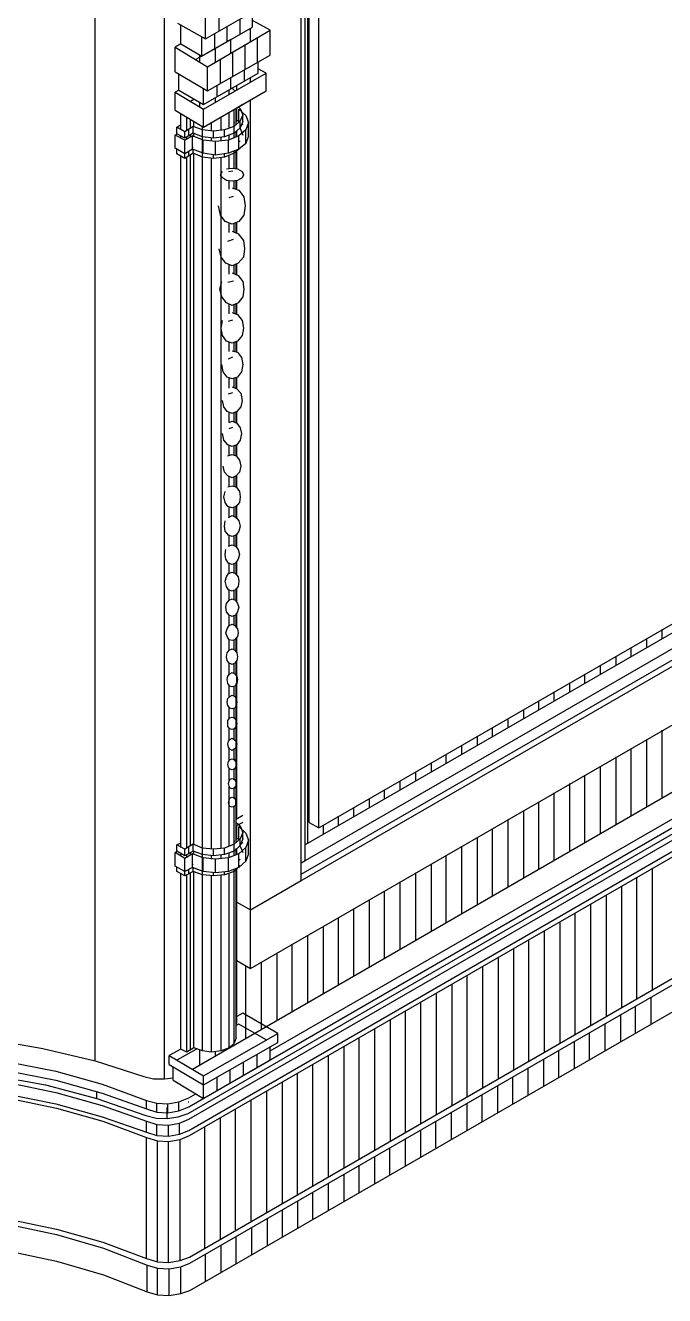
# Model space of a CAD drawing. Header units: inches. Extents: x 0.3 to 16.2, y 0.3 to 11.4.
# Drawn here: x 13.222 to 13.609, y 7.473 to 8.242 of the extents above; entities that cross this region are included whole.
import ezdxf

# ---------------------------------------------------------------- set-up
doc = ezdxf.new("R2010")
doc.units = ezdxf.units.IN
doc.header["$LTSCALE"] = 0.009843
doc.header["$MEASUREMENT"] = 0
doc.layers.add('GEOMETRY', color=7, linetype='Continuous')

msp = doc.modelspace()

# ---------------------------------------------------------------- linework, layer by layer
at = {"layer": 'GEOMETRY'}
for p, q in [((13.26417, 7.61496), (13.26417, 8.34567)), ((13.3063, 7.60394), (13.3063, 8.33386)), ((13.33937, 8.23819), (13.33937, 8.27362)), ((13.38898, 7.72402), (13.38898, 8.27795)), ((13.39134, 7.73622), (13.39134, 8.27638)), ((13.39291, 7.74646), (13.39291, 8.27756)), ((13.3937, 7.75906), (13.3937, 8.2752)), ((13.39961, 7.75591), (13.39961, 8.27165)), ((13.3311, 8.23346), (13.3311, 8.27008)), ((13.3311, 8.23346), (13.36496, 8.25276)), ((13.35945, 8.24055), (13.35945, 8.24961)), ((13.31417, 8.24291), (13.3311, 8.23346)), ((13.31614, 8.23031), (13.31614, 8.24213)), ((13.32874, 8.22283), (13.35945, 8.24055)), ((13.34409, 8.2315), (13.34409, 8.24094)), ((13.35197, 8.23622), (13.35197, 8.24528)), ((13.37008, 8.23858), (13.35945, 8.24449)), ((13.34646, 8.23307), (13.3252, 8.22087)), ((13.32874, 8.22283), (13.32874, 8.23465)), ((13.33228, 8.21654), (13.37008, 8.23858)), ((13.33228, 8.21654), (13.37008, 8.23858)), ((13.33661, 8.22717), (13.33661, 8.23661)), ((13.34646, 8.2248), (13.34646, 8.23307)), ((13.34646, 8.2248), (13.34646, 8.23307)), ((13.35827, 8.2315), (13.35827, 8.23976)), ((13.3626, 8.21929), (13.3626, 8.23425)), ((13.37008, 8.22362), (13.37008, 8.23858)), ((13.31614, 8.23031), (13.3126, 8.22835)), ((13.3126, 8.22835), (13.33228, 8.21654)), ((13.3126, 8.22835), (13.33228, 8.21654)), ((13.3126, 8.21339), (13.3126, 8.22835)), ((13.31614, 8.23031), (13.32874, 8.22283)), ((13.33701, 8.21929), (13.33701, 8.22756)), ((13.34764, 8.21063), (13.34764, 8.22559)), ((13.35512, 8.21496), (13.35512, 8.22992)), ((13.32756, 8.21969), (13.32756, 8.22362)), ((13.33228, 8.20197), (13.37008, 8.22362)), ((13.34016, 8.2063), (13.34016, 8.22126)), ((13.36299, 8.2126), (13.36299, 8.21929)), ((13.3126, 8.21339), (13.33228, 8.20197)), ((13.31496, 8.20236), (13.31496, 8.21181)), ((13.32992, 8.19094), (13.36772, 8.2126)), ((13.32992, 8.19094), (13.36772, 8.2126)), ((13.32992, 8.1937), (13.36299, 8.2126)), ((13.33228, 8.20197), (13.33228, 8.21654)), ((13.34646, 8.20315), (13.34646, 8.20984)), ((13.35472, 8.20787), (13.35472, 8.21457)), ((13.35827, 8.20709), (13.35827, 8.20984)), ((13.36772, 8.2126), (13.36299, 8.21535)), ((13.36772, 8.20197), (13.36772, 8.2126)), ((13.31496, 8.20236), (13.3126, 8.20118)), ((13.31496, 8.20236), (13.32992, 8.1937)), ((13.32992, 8.1937), (13.32992, 8.20315)), ((13.33819, 8.19843), (13.33819, 8.20512)), ((13.34528, 8.19961), (13.34528, 8.20236)), ((13.34724, 8.20354), (13.34843, 8.20236)), ((13.34843, 8.20236), (13.34882, 8.20157)), ((13.35, 8.20236), (13.35, 8.20512)), ((13.3126, 8.20118), (13.32992, 8.19094)), ((13.3126, 8.20118), (13.32992, 8.19094)), ((13.3126, 8.19016), (13.3126, 8.20118)), ((13.32205, 8.19567), (13.32402, 8.19685)), ((13.32756, 8.19252), (13.32756, 8.19488)), ((13.32992, 8.17992), (13.36772, 8.20197)), ((13.33701, 8.19488), (13.33701, 8.19764)), ((13.35827, 7.7063), (13.35827, 8.19646)), ((13.3126, 8.19016), (13.32992, 8.17992)), ((13.31614, 8.17874), (13.31614, 8.18819)), ((13.33031, 8.19094), (13.32913, 8.19094)), ((13.33031, 8.19094), (13.32913, 8.19094)), ((13.32992, 8.17992), (13.32992, 8.19094)), ((13.34528, 8.17913), (13.34528, 8.18898)), ((13.34528, 8.17913), (13.34528, 8.18898)), ((13.34843, 8.17362), (13.34843, 8.19094)), ((13.34843, 8.19094), (13.34843, 8.19055)), ((13.35354, 8.1937), (13.34961, 8.19134)), ((13.34961, 8.1815), (13.34961, 8.19134)), ((13.35, 8.18346), (13.35, 8.19173)), ((13.35118, 8.19213), (13.35197, 8.19134)), ((13.35118, 8.19094), (13.35551, 8.18701)), ((13.35118, 8.18268), (13.35118, 8.19094)), ((13.35197, 8.19134), (13.35354, 8.1874)), ((13.35354, 8.1874), (13.35197, 8.18386)), ((13.35354, 8.1874), (13.35197, 8.18386)), ((13.35354, 8.18346), (13.35354, 8.1874)), ((13.35551, 8.18701), (13.35709, 8.18268)), ((13.31378, 8.17992), (13.31614, 8.1815)), ((13.3185, 8.17717), (13.31378, 8.17992)), ((13.3185, 8.17717), (13.31378, 8.17992)), ((13.31378, 8.17598), (13.31378, 8.17992)), ((13.32362, 8.18031), (13.3185, 8.17717)), ((13.32362, 8.18031), (13.3185, 8.17717)), ((13.31969, 8.17795), (13.31969, 8.18622)), ((13.32205, 8.17953), (13.32205, 8.18465)), ((13.32913, 8.17835), (13.32362, 8.18031)), ((13.32362, 8.17638), (13.32362, 8.18031)), ((13.32913, 8.17835), (13.32362, 8.18031)), ((13.32402, 8.18031), (13.32402, 8.18346)), ((13.32913, 7.62087), (13.32913, 8.18071)), ((13.33465, 8.17756), (13.33465, 8.18268)), ((13.34055, 8.17795), (13.34055, 8.18622)), ((13.34843, 8.18031), (13.34252, 8.17835)), ((13.34843, 8.18031), (13.34252, 8.17835)), ((13.35197, 8.18386), (13.34843, 8.18031)), ((13.35197, 8.18386), (13.34843, 8.18031)), ((13.34843, 8.18268), (13.34843, 8.18228)), ((13.34843, 8.18268), (13.34843, 8.18228)), ((13.34843, 8.18228), (13.34843, 8.18228)), ((13.34843, 8.17835), (13.34843, 8.18228)), ((13.34843, 8.17638), (13.34843, 8.18031)), ((13.35197, 8.17953), (13.34843, 8.17638)), ((13.35118, 8.18425), (13.34961, 8.18346)), ((13.35118, 8.18425), (13.34961, 8.18346)), ((13.35197, 8.17953), (13.35197, 8.18386)), ((13.35354, 8.18346), (13.35197, 8.17953)), ((13.35354, 8.1815), (13.35197, 8.18071)), ((13.35197, 8.17953), (13.35197, 8.17913)), ((13.35197, 8.17913), (13.35354, 8.1752)), ((13.35709, 8.18268), (13.35551, 8.17835)), ((13.35709, 8.18268), (13.35551, 8.17835)), ((13.35709, 8.1748), (13.35709, 8.18268)), ((13.3126, 8.1752), (13.31378, 8.17598)), ((13.3185, 8.17205), (13.3126, 8.1752)), ((13.3185, 8.17205), (13.3126, 8.1752)), ((13.3126, 8.16732), (13.3126, 8.1752)), ((13.3185, 8.17323), (13.31378, 8.17598)), ((13.31614, 8.17323), (13.31614, 8.1748)), ((13.3185, 8.17323), (13.3185, 8.17717)), ((13.32362, 8.17638), (13.3185, 8.17323)), ((13.32323, 8.1748), (13.3185, 8.17205)), ((13.32323, 8.1748), (13.3185, 8.17205)), ((13.3185, 8.16378), (13.3185, 8.17205)), ((13.31969, 8.17244), (13.31969, 8.17402)), ((13.32087, 8.1748), (13.32087, 8.17874)), ((13.32205, 8.17402), (13.32205, 8.1752)), ((13.32953, 8.17205), (13.32323, 8.1748)), ((13.32323, 8.16654), (13.32323, 8.1748)), ((13.32953, 8.17205), (13.32323, 8.1748)), ((13.32913, 8.17402), (13.32362, 8.17638)), ((13.32402, 8.17402), (13.32402, 8.17598)), ((13.33583, 8.17756), (13.32913, 8.17835)), ((13.32913, 8.17402), (13.32913, 8.17835)), ((13.33583, 8.17756), (13.32913, 8.17835)), ((13.33583, 8.17323), (13.32913, 8.17402)), ((13.33701, 8.17126), (13.32953, 8.17205)), ((13.32953, 8.16417), (13.32953, 8.17205)), ((13.33701, 8.17126), (13.32953, 8.17205)), ((13.33465, 8.17165), (13.33465, 8.17362)), ((13.34252, 8.17835), (13.33583, 8.17756)), ((13.34252, 8.17835), (13.33583, 8.17756)), ((13.33583, 8.17323), (13.33583, 8.17756)), ((13.34252, 8.17402), (13.33583, 8.17323)), ((13.34488, 8.17205), (13.33701, 8.17126)), ((13.34488, 8.17205), (13.33701, 8.17126)), ((13.34055, 8.17165), (13.34055, 8.17402)), ((13.34252, 8.17402), (13.34252, 8.17835)), ((13.34843, 8.17638), (13.34252, 8.17402)), ((13.35118, 8.1748), (13.34488, 8.17205)), ((13.35118, 8.1748), (13.34488, 8.17205)), ((13.34488, 8.16417), (13.34488, 8.17205)), ((13.34528, 8.17244), (13.34528, 8.1752)), ((13.34528, 8.17244), (13.34528, 8.1752)), ((13.34961, 8.17402), (13.34961, 8.17756)), ((13.35, 8.17402), (13.35, 8.17795)), ((13.35551, 8.17835), (13.35118, 8.1748)), ((13.35551, 8.17835), (13.35118, 8.1748)), ((13.35118, 8.16654), (13.35118, 8.1748)), ((13.35197, 8.17165), (13.35118, 8.17087)), ((13.35197, 8.17165), (13.35118, 8.17087)), ((13.35551, 8.17008), (13.35551, 8.17835)), ((13.35709, 8.1748), (13.35551, 8.17008)), ((13.3185, 8.16378), (13.3126, 8.16732)), ((13.31378, 8.16378), (13.31378, 8.16654)), ((13.3185, 8.16102), (13.31378, 8.16378)), ((13.32323, 8.16654), (13.3185, 8.16378)), ((13.3185, 8.16102), (13.3185, 8.16496)), ((13.32362, 8.16417), (13.3185, 8.16102)), ((13.32087, 8.1626), (13.32087, 8.16535)), ((13.32362, 8.16811), (13.32323, 8.16772)), ((13.32362, 8.16811), (13.32323, 8.16772)), ((13.32953, 8.16417), (13.32323, 8.16654)), ((13.32362, 8.16417), (13.32362, 8.16614)), ((13.32913, 8.16181), (13.32362, 8.16417)), ((13.32402, 7.74567), (13.32402, 8.16378)), ((13.32953, 8.16614), (13.32913, 8.16614)), ((13.32913, 8.16181), (13.32913, 8.16614)), ((13.32953, 8.16614), (13.32913, 8.16614)), ((13.33701, 8.16299), (13.32953, 8.16417)), ((13.33701, 8.16299), (13.33701, 8.17126)), ((13.34488, 8.16417), (13.33701, 8.16299)), ((13.34843, 8.16417), (13.34252, 8.16181)), ((13.34252, 8.16181), (13.34252, 8.16378)), ((13.35118, 8.16654), (13.34488, 8.16417)), ((13.35197, 8.16732), (13.34843, 8.16417)), ((13.34843, 8.15512), (13.34843, 8.16535)), ((13.34843, 8.16417), (13.34843, 8.16535)), ((13.34961, 8.15472), (13.34961, 8.16535)), ((13.35, 8.15472), (13.35, 8.16575)), ((13.35551, 8.17008), (13.35118, 8.16654)), ((13.31614, 7.74409), (13.31614, 8.1626)), ((13.31969, 7.7437), (13.31969, 8.16181)), ((13.32205, 7.74488), (13.32205, 8.16299)), ((13.33583, 8.16102), (13.32913, 8.16181)), ((13.33465, 7.74331), (13.33465, 8.16142)), ((13.33583, 8.16102), (13.33583, 8.16339)), ((13.34252, 8.16181), (13.33583, 8.16102)), ((13.34055, 7.7437), (13.34055, 8.16181)), ((13.34528, 8.15512), (13.34528, 8.16299)), ((13.34528, 8.15512), (13.34528, 8.16299)), ((13.34016, 8.15118), (13.34134, 8.15315)), ((13.34134, 8.14921), (13.34016, 8.15118)), ((13.3437, 8.14764), (13.34134, 8.14921)), ((13.3437, 8.15472), (13.34724, 8.15512)), ((13.34488, 8.15315), (13.34764, 8.15354)), ((13.34724, 8.15512), (13.35039, 8.15472)), ((13.35039, 8.15472), (13.35315, 8.15315)), ((13.35315, 8.14921), (13.35039, 8.14764)), ((13.35315, 8.15315), (13.35394, 8.15118)), ((13.35394, 8.15118), (13.35315, 8.14921)), ((13.34724, 8.14724), (13.3437, 8.14764)), ((13.34528, 8.14252), (13.34528, 8.14724)), ((13.34528, 8.14252), (13.34528, 8.14724)), ((13.35039, 8.14764), (13.34724, 8.14724)), ((13.34724, 8.14331), (13.35118, 8.14173)), ((13.34843, 8.14252), (13.34843, 8.14724)), ((13.34961, 8.14213), (13.34961, 8.14764)), ((13.35, 8.14213), (13.35, 8.14764)), ((13.35118, 8.14173), (13.35433, 8.1378)), ((13.34016, 8.1378), (13.34055, 8.13819)), ((13.34528, 8.1374), (13.34803, 8.13819)), ((13.35433, 8.1378), (13.35512, 8.13228)), ((13.34016, 8.12677), (13.33898, 8.13228)), ((13.34291, 8.12283), (13.34016, 8.12677)), ((13.35433, 8.12677), (13.35118, 8.12283)), ((13.35512, 8.13228), (13.35433, 8.12677)), ((13.34724, 8.12126), (13.34291, 8.12283)), ((13.34528, 8.11614), (13.34528, 8.12205)), ((13.34528, 8.11614), (13.34528, 8.12205)), ((13.35118, 8.12283), (13.34724, 8.12126)), ((13.34843, 8.11614), (13.34843, 8.12165)), ((13.34961, 8.11575), (13.34961, 8.12205)), ((13.35, 8.11575), (13.35, 8.12244)), ((13.34449, 8.11102), (13.34803, 8.1122)), ((13.34724, 8.11693), (13.35079, 8.11535)), ((13.35079, 8.11535), (13.35394, 8.11142)), ((13.35394, 8.11142), (13.35472, 8.1063)), ((13.34055, 8.10118), (13.33937, 8.1063)), ((13.35472, 8.1063), (13.35394, 8.10118)), ((13.34331, 8.09764), (13.34055, 8.10118)), ((13.34724, 8.09606), (13.34331, 8.09764)), ((13.34528, 8.09094), (13.34528, 8.09685)), ((13.34528, 8.09094), (13.34528, 8.09685)), ((13.35079, 8.09764), (13.34724, 8.09606)), ((13.34843, 8.09094), (13.34843, 8.09646)), ((13.34961, 8.09055), (13.34961, 8.09685)), ((13.35, 8.09055), (13.35, 8.09724)), ((13.35394, 8.10118), (13.35079, 8.09764)), ((13.34449, 8.08622), (13.34803, 8.08701)), ((13.34724, 8.09173), (13.35079, 8.09016)), ((13.35079, 8.09016), (13.35354, 8.08661)), ((13.33976, 8.08189), (13.34094, 8.08661)), ((13.34094, 8.07717), (13.33976, 8.08189)), ((13.35354, 8.08661), (13.35433, 8.08189)), ((13.35433, 8.08189), (13.35354, 8.07717)), ((13.3437, 8.07362), (13.34094, 8.07717)), ((13.34724, 8.07205), (13.3437, 8.07362)), ((13.34528, 8.06693), (13.34528, 8.07283)), ((13.34528, 8.06693), (13.34528, 8.07283)), ((13.35079, 8.07362), (13.34724, 8.07205)), ((13.34843, 8.06693), (13.34843, 8.07283)), ((13.34961, 8.06654), (13.34961, 8.07323)), ((13.35, 8.06654), (13.35, 8.07323)), ((13.35354, 8.07717), (13.35079, 8.07362)), ((13.34724, 8.06772), (13.35039, 8.06654)), ((13.35039, 8.06654), (13.35315, 8.06299)), ((13.34055, 8.05827), (13.34134, 8.06299)), ((13.34134, 8.05394), (13.34055, 8.05827)), ((13.34488, 8.0626), (13.34764, 8.06339)), ((13.35315, 8.06299), (13.35394, 8.05827)), ((13.35394, 8.05827), (13.35315, 8.05394)), ((13.3437, 8.05039), (13.34134, 8.05394)), ((13.34724, 8.04921), (13.3437, 8.05039)), ((13.34528, 8.04409), (13.34528, 8.05)), ((13.34528, 8.04409), (13.34528, 8.05)), ((13.35039, 8.05039), (13.34724, 8.04921)), ((13.34843, 8.04409), (13.34843, 8.05)), ((13.34961, 8.0437), (13.34961, 8.05039)), ((13.35, 8.0437), (13.35, 8.05039)), ((13.35315, 8.05394), (13.35039, 8.05039)), ((13.34488, 8.03976), (13.34764, 8.04094)), ((13.34724, 8.04449), (13.35039, 8.0437)), ((13.35039, 8.0437), (13.35276, 8.04055)), ((13.34173, 8.03189), (13.34094, 8.03622)), ((13.35276, 8.04055), (13.35354, 8.03622)), ((13.35354, 8.03622), (13.35276, 8.03189)), ((13.35827, 7.7063), (13.93583, 8.03976)), ((13.35827, 7.7063), (13.93583, 8.03976)), ((13.39961, 7.75591), (13.88307, 8.03504)), ((13.34409, 8.02874), (13.34173, 8.03189)), ((13.34724, 8.02756), (13.34409, 8.02874)), ((13.34528, 8.02205), (13.34528, 8.02795)), ((13.34528, 8.02205), (13.34528, 8.02795)), ((13.35039, 8.02874), (13.34724, 8.02756)), ((13.34843, 8.02244), (13.34843, 8.02795)), ((13.34961, 8.02205), (13.34961, 8.02835)), ((13.35, 8.02165), (13.35, 8.02874)), ((13.35276, 8.03189), (13.35039, 8.02874)), ((13.38898, 7.73465), (13.90197, 8.0311)), ((13.38898, 7.73465), (13.90197, 8.0311)), ((13.8878, 8.03228), (13.39134, 7.74567)), ((13.34488, 8.0185), (13.34764, 8.01929)), ((13.34724, 8.02283), (13.35, 8.02165)), ((13.35, 8.02165), (13.35236, 8.0189)), ((13.35236, 8.0189), (13.35315, 8.01457)), ((13.38898, 7.72795), (13.90197, 8.02402)), ((13.34213, 8.01063), (13.34134, 8.01457)), ((13.34409, 8.00787), (13.34213, 8.01063)), ((13.35236, 8.01063), (13.35, 8.00787)), ((13.35315, 8.01457), (13.35236, 8.01063)), ((13.34724, 8.00669), (13.34409, 8.00787)), ((13.34528, 8.00118), (13.34528, 8.00748)), ((13.34528, 8.00118), (13.34528, 8.00748)), ((13.35, 8.00787), (13.34724, 8.00669)), ((13.34843, 8.00157), (13.34843, 8.00709)), ((13.34961, 8.00118), (13.34961, 8.00748)), ((13.35, 8.00079), (13.35, 8.00787)), ((13.35827, 7.67087), (13.93583, 8.00433)), ((13.34213, 7.99055), (13.34134, 7.99449)), ((13.34528, 8.00118), (13.34724, 8.00197)), ((13.34528, 7.99764), (13.34764, 7.99843)), ((13.34724, 8.00197), (13.35, 8.00079)), ((13.35, 8.00079), (13.35197, 7.99803)), ((13.35197, 7.99803), (13.35276, 7.99449)), ((13.35276, 7.99449), (13.35197, 7.99055)), ((13.34449, 7.9878), (13.34213, 7.99055)), ((13.34724, 7.98661), (13.34449, 7.9878)), ((13.34528, 7.9815), (13.34528, 7.9874)), ((13.34528, 7.9815), (13.34528, 7.9874)), ((13.35, 7.9878), (13.34724, 7.98661)), ((13.34843, 7.9815), (13.34843, 7.9874)), ((13.34961, 7.9811), (13.34961, 7.9878)), ((13.35197, 7.99055), (13.35, 7.9878)), ((13.35, 7.98071), (13.35, 7.9878)), ((13.34449, 7.9811), (13.34724, 7.98189)), ((13.34724, 7.98189), (13.34961, 7.9811)), ((13.34961, 7.9811), (13.35157, 7.97835)), ((13.34252, 7.97126), (13.34173, 7.9748)), ((13.35157, 7.97835), (13.35236, 7.9748)), ((13.35236, 7.9748), (13.35157, 7.97126)), ((13.32087, 7.58701), (13.97795, 7.96654)), ((13.34449, 7.9689), (13.34252, 7.97126)), ((13.34724, 7.96772), (13.34449, 7.9689)), ((13.34528, 7.9622), (13.34528, 7.9685)), ((13.34528, 7.9622), (13.34528, 7.9685)), ((13.34961, 7.9689), (13.34724, 7.96772)), ((13.34843, 7.9626), (13.34843, 7.9685)), ((13.35157, 7.97126), (13.34961, 7.9689)), ((13.34961, 7.96181), (13.34961, 7.9689)), ((13.35, 7.96142), (13.35, 7.96929)), ((13.32047, 7.58307), (13.97283, 7.95984)), ((13.32087, 7.57953), (13.97913, 7.95945)), ((13.32087, 7.57953), (13.97913, 7.95945)), ((13.34213, 7.9563), (13.34291, 7.95945)), ((13.34291, 7.95276), (13.34213, 7.9563)), ((13.34449, 7.9622), (13.34724, 7.96299)), ((13.34724, 7.96299), (13.34961, 7.9622)), ((13.34961, 7.9622), (13.35157, 7.95945)), ((13.35157, 7.95945), (13.35197, 7.9563)), ((13.35197, 7.9563), (13.35157, 7.95276)), ((13.32087, 7.57283), (13.97913, 7.95276)), ((13.32126, 7.56969), (13.98465, 7.95236)), ((13.32126, 7.56969), (13.98465, 7.95236)), ((13.32323, 7.60984), (13.91929, 7.95433)), ((13.34449, 7.95039), (13.34291, 7.95276)), ((13.34724, 7.94961), (13.34449, 7.95039)), ((13.34528, 7.94409), (13.34528, 7.95039)), ((13.34528, 7.94409), (13.34528, 7.95039)), ((13.34961, 7.95039), (13.34724, 7.94961)), ((13.34843, 7.94409), (13.34843, 7.95)), ((13.35157, 7.95276), (13.34961, 7.95039)), ((13.34961, 7.94331), (13.34961, 7.95079)), ((13.35, 7.94291), (13.35, 7.95118)), ((13.34252, 7.93858), (13.34291, 7.94173)), ((13.34488, 7.9437), (13.34724, 7.94488)), ((13.34724, 7.94488), (13.34961, 7.9437)), ((13.34961, 7.9437), (13.35118, 7.94173)), ((13.35118, 7.94173), (13.35197, 7.93858)), ((13.37008, 7.62087), (13.93346, 7.94606)), ((13.37008, 7.62087), (13.93346, 7.94606)), ((13.34291, 7.93543), (13.34252, 7.93858)), ((13.34488, 7.93307), (13.34291, 7.93543)), ((13.34724, 7.93228), (13.34488, 7.93307)), ((13.34961, 7.93307), (13.34724, 7.93228)), ((13.35118, 7.93543), (13.34961, 7.93307)), ((13.34961, 7.92598), (13.34961, 7.93346)), ((13.35, 7.92559), (13.35, 7.93386)), ((13.35197, 7.93858), (13.35118, 7.93543)), ((13.34488, 7.92638), (13.34724, 7.92717)), ((13.34528, 7.92677), (13.34528, 7.93268)), ((13.34528, 7.92677), (13.34528, 7.93268)), ((13.34724, 7.92717), (13.34921, 7.92638)), ((13.34843, 7.92677), (13.34843, 7.93268)), ((13.34921, 7.92638), (13.35079, 7.92441)), ((13.34291, 7.92126), (13.34331, 7.92441)), ((13.34331, 7.9185), (13.34291, 7.92126)), ((13.34488, 7.91614), (13.34331, 7.9185)), ((13.35079, 7.9185), (13.34921, 7.91614)), ((13.35079, 7.92441), (13.35157, 7.92126)), ((13.35157, 7.92126), (13.35079, 7.9185)), ((13.34724, 7.91535), (13.34488, 7.91614)), ((13.34488, 7.90984), (13.34724, 7.91063)), ((13.34528, 7.90984), (13.34528, 7.91614)), ((13.34528, 7.90984), (13.34528, 7.91614)), ((13.34921, 7.91614), (13.34724, 7.91535)), ((13.34724, 7.91063), (13.34921, 7.90984)), ((13.34843, 7.90984), (13.34843, 7.91575)), ((13.34961, 7.90906), (13.34961, 7.91693)), ((13.35, 7.90866), (13.35, 7.91732)), ((13.34291, 7.90512), (13.3437, 7.90787)), ((13.3437, 7.90197), (13.34291, 7.90512)), ((13.3437, 7.90787), (13.34488, 7.90984)), ((13.34921, 7.90984), (13.35079, 7.90787)), ((13.35079, 7.90787), (13.35118, 7.90512)), ((13.35118, 7.90512), (13.35079, 7.90197)), ((13.34488, 7.9), (13.3437, 7.90197)), ((13.34724, 7.89921), (13.34488, 7.9)), ((13.34528, 7.8937), (13.34528, 7.9)), ((13.34528, 7.8937), (13.34528, 7.9)), ((13.34921, 7.9), (13.34724, 7.89921)), ((13.34843, 7.8937), (13.34843, 7.9)), ((13.35079, 7.90197), (13.34921, 7.9)), ((13.34961, 7.89291), (13.34961, 7.90079)), ((13.35, 7.89252), (13.35, 7.90118)), ((13.34331, 7.88937), (13.3437, 7.89173)), ((13.3437, 7.88661), (13.34331, 7.88937)), ((13.3437, 7.89173), (13.34528, 7.8937)), ((13.34528, 7.8937), (13.34724, 7.89449)), ((13.34724, 7.89449), (13.34921, 7.8937)), ((13.34921, 7.8937), (13.35039, 7.89173)), ((13.35039, 7.89173), (13.35118, 7.88937)), ((13.35118, 7.88937), (13.35039, 7.88661)), ((13.34528, 7.88465), (13.3437, 7.88661)), ((13.34724, 7.88386), (13.34528, 7.88465)), ((13.34528, 7.87835), (13.34528, 7.88465)), ((13.34528, 7.87835), (13.34528, 7.88465)), ((13.34921, 7.88465), (13.34724, 7.88386)), ((13.34843, 7.87835), (13.34843, 7.88465)), ((13.35039, 7.88661), (13.34921, 7.88465)), ((13.34961, 7.87717), (13.34961, 7.88543)), ((13.35, 7.87677), (13.35, 7.88583)), ((13.32126, 7.49606), (13.98465, 7.87913)), ((13.32165, 7.49252), (13.99134, 7.87874)), ((13.32165, 7.49252), (13.99134, 7.87874)), ((13.34331, 7.87402), (13.34409, 7.87638)), ((13.34409, 7.87165), (13.34331, 7.87402)), ((13.34409, 7.87638), (13.34528, 7.87835)), ((13.34528, 7.86969), (13.34409, 7.87165)), ((13.34528, 7.87835), (13.34724, 7.87913)), ((13.34724, 7.87913), (13.34882, 7.87835)), ((13.34882, 7.87835), (13.35039, 7.87638)), ((13.35039, 7.87165), (13.34882, 7.86969)), ((13.35039, 7.87638), (13.35079, 7.87402)), ((13.35079, 7.87402), (13.35039, 7.87165)), ((13.60748, 7.87047), (13.60748, 7.87598)), ((13.34724, 7.86929), (13.34528, 7.86969)), ((13.34528, 7.86339), (13.34528, 7.86969)), ((13.34528, 7.86339), (13.34528, 7.86969)), ((13.34528, 7.86339), (13.34724, 7.86417)), ((13.34882, 7.86969), (13.34724, 7.86929)), ((13.34724, 7.86417), (13.34882, 7.86339)), ((13.34843, 7.86378), (13.34843, 7.86969)), ((13.34961, 7.8622), (13.34961, 7.87087)), ((13.35, 7.86181), (13.35, 7.87126)), ((13.58858, 7.85984), (13.58858, 7.86496)), ((13.59803, 7.86496), (13.59803, 7.87047)), ((13.32165, 7.47598), (13.99134, 7.8626)), ((13.3437, 7.85945), (13.34409, 7.86181)), ((13.34409, 7.85709), (13.3437, 7.85945)), ((13.34409, 7.86181), (13.34528, 7.86339)), ((13.34528, 7.85551), (13.34409, 7.85709)), ((13.34882, 7.86339), (13.35, 7.86181)), ((13.35, 7.85709), (13.34882, 7.85551)), ((13.34961, 7.84803), (13.34961, 7.85669)), ((13.35, 7.86181), (13.35039, 7.85945)), ((13.35039, 7.85945), (13.35, 7.85709)), ((13.35, 7.76142), (13.35, 7.85709)), ((13.57953, 7.85433), (13.57953, 7.85984)), ((13.34449, 7.84764), (13.34567, 7.84921)), ((13.34724, 7.85472), (13.34528, 7.85551)), ((13.34528, 7.84921), (13.34528, 7.85551)), ((13.34528, 7.84921), (13.34528, 7.85551)), ((13.34567, 7.84921), (13.34724, 7.85)), ((13.34882, 7.85551), (13.34724, 7.85472)), ((13.34724, 7.85), (13.34882, 7.84921)), ((13.34843, 7.84921), (13.34843, 7.85551)), ((13.34882, 7.84921), (13.35, 7.84764)), ((13.56063, 7.8437), (13.56063, 7.84882)), ((13.57008, 7.84882), (13.57008, 7.85433)), ((13.34409, 7.84567), (13.34449, 7.84764)), ((13.34449, 7.84331), (13.34409, 7.84567)), ((13.34567, 7.84173), (13.34449, 7.84331)), ((13.34528, 7.83543), (13.34528, 7.84213)), ((13.34528, 7.83543), (13.34528, 7.84213)), ((13.34724, 7.84134), (13.34567, 7.84173)), ((13.34882, 7.84173), (13.34724, 7.84134)), ((13.34843, 7.83543), (13.34843, 7.84173)), ((13.35, 7.84331), (13.34882, 7.84173)), ((13.34961, 7.74724), (13.34961, 7.84331)), ((13.35, 7.84764), (13.35039, 7.84567)), ((13.35039, 7.84567), (13.35, 7.84331)), ((13.55157, 7.83819), (13.55157, 7.8437)), ((13.34409, 7.83189), (13.34449, 7.83425)), ((13.34449, 7.83425), (13.34567, 7.83543)), ((13.34567, 7.83543), (13.34724, 7.83622)), ((13.34724, 7.83622), (13.34882, 7.83543)), ((13.34882, 7.83543), (13.34961, 7.83425)), ((13.34961, 7.83425), (13.35, 7.83189)), ((13.54213, 7.83268), (13.54213, 7.83819)), ((13.34449, 7.82992), (13.34409, 7.83189)), ((13.34567, 7.82835), (13.34449, 7.82992)), ((13.34528, 7.82205), (13.34528, 7.82874)), ((13.34528, 7.82205), (13.34528, 7.82874)), ((13.34724, 7.82795), (13.34567, 7.82835)), ((13.34882, 7.82835), (13.34724, 7.82795)), ((13.34843, 7.82244), (13.34843, 7.82835)), ((13.34961, 7.82992), (13.34882, 7.82835)), ((13.35, 7.83189), (13.34961, 7.82992)), ((13.52362, 7.82205), (13.52362, 7.82756)), ((13.53268, 7.82756), (13.53268, 7.83268)), ((13.34449, 7.82087), (13.34567, 7.82244)), ((13.34449, 7.8189), (13.34449, 7.82087)), ((13.34449, 7.81732), (13.34449, 7.8189)), ((13.34567, 7.82244), (13.34724, 7.82283)), ((13.34724, 7.82283), (13.34843, 7.82244)), ((13.34843, 7.82244), (13.34961, 7.82087)), ((13.34961, 7.82087), (13.35, 7.8189)), ((13.35, 7.8189), (13.34961, 7.81732)), ((13.51417, 7.81654), (13.51417, 7.82205)), ((13.34567, 7.81575), (13.34449, 7.81732)), ((13.34528, 7.80906), (13.34528, 7.81614)), ((13.34528, 7.80906), (13.34528, 7.81614)), ((13.34724, 7.81535), (13.34567, 7.81575)), ((13.34567, 7.80945), (13.34724, 7.81024)), ((13.34843, 7.81575), (13.34724, 7.81535)), ((13.34724, 7.81024), (13.34843, 7.80945)), ((13.34961, 7.81732), (13.34843, 7.81575)), ((13.34843, 7.80945), (13.34843, 7.81575)), ((13.49567, 7.80591), (13.49567, 7.81142)), ((13.50472, 7.81142), (13.50472, 7.81654)), ((13.60748, 7.77402), (13.60748, 7.81496)), ((13.34449, 7.80669), (13.34488, 7.80827)), ((13.34488, 7.80472), (13.34449, 7.80669)), ((13.34488, 7.80827), (13.34567, 7.80945)), ((13.34567, 7.80354), (13.34488, 7.80472)), ((13.34528, 7.79646), (13.34528, 7.80394)), ((13.34528, 7.79646), (13.34528, 7.80394)), ((13.34724, 7.80276), (13.34567, 7.80354)), ((13.34843, 7.80354), (13.34724, 7.80276)), ((13.34843, 7.80945), (13.34961, 7.80827)), ((13.34961, 7.80472), (13.34843, 7.80354)), ((13.34843, 7.79685), (13.34843, 7.80354)), ((13.34961, 7.80827), (13.35, 7.80669)), ((13.35, 7.80669), (13.34961, 7.80472)), ((13.48622, 7.80039), (13.48622, 7.80591)), ((13.58858, 7.76339), (13.58858, 7.80394)), ((13.59803, 7.7685), (13.59803, 7.80945)), ((13.34449, 7.79449), (13.34488, 7.79606)), ((13.34488, 7.79606), (13.34606, 7.79724)), ((13.34606, 7.79724), (13.34724, 7.79764)), ((13.34724, 7.79764), (13.34843, 7.79724)), ((13.34843, 7.79724), (13.34921, 7.79606)), ((13.34921, 7.79606), (13.34961, 7.79449)), ((13.46772, 7.78976), (13.46772, 7.79528)), ((13.47677, 7.79528), (13.47677, 7.80039)), ((13.57953, 7.75787), (13.57953, 7.79882)), ((13.34488, 7.79252), (13.34449, 7.79449)), ((13.34606, 7.79134), (13.34488, 7.79252)), ((13.34528, 7.78465), (13.34528, 7.79213)), ((13.34528, 7.78465), (13.34528, 7.79213)), ((13.34724, 7.79094), (13.34606, 7.79134)), ((13.34843, 7.79134), (13.34724, 7.79094)), ((13.34921, 7.79252), (13.34843, 7.79134)), ((13.34843, 7.78504), (13.34843, 7.79173)), ((13.34961, 7.79449), (13.34921, 7.79252)), ((13.45827, 7.78425), (13.45827, 7.78976)), ((13.56063, 7.74724), (13.56063, 7.7878)), ((13.57008, 7.75236), (13.57008, 7.79331)), ((13.34488, 7.78268), (13.34528, 7.78425)), ((13.34528, 7.7811), (13.34488, 7.78268)), ((13.34528, 7.78425), (13.34606, 7.78543)), ((13.34606, 7.77992), (13.34528, 7.7811)), ((13.34528, 7.74488), (13.34528, 7.78071)), ((13.34528, 7.74488), (13.34528, 7.78071)), ((13.34606, 7.78543), (13.34724, 7.78583)), ((13.34724, 7.77953), (13.34606, 7.77992)), ((13.34724, 7.78583), (13.34843, 7.78543)), ((13.34843, 7.77992), (13.34724, 7.77953)), ((13.34843, 7.78543), (13.34921, 7.78425)), ((13.34921, 7.7811), (13.34843, 7.77992)), ((13.34843, 7.77362), (13.34843, 7.78031)), ((13.34921, 7.78425), (13.34961, 7.78268)), ((13.34961, 7.78268), (13.34921, 7.7811)), ((13.44882, 7.77874), (13.44882, 7.78425)), ((13.55157, 7.74173), (13.55157, 7.78268)), ((13.34488, 7.77126), (13.34528, 7.77283)), ((13.34528, 7.77283), (13.34606, 7.77402)), ((13.34606, 7.77402), (13.34724, 7.77441)), ((13.34724, 7.77441), (13.34843, 7.77402)), ((13.34843, 7.77402), (13.34921, 7.77283)), ((13.34921, 7.77283), (13.34921, 7.77126)), ((13.43031, 7.76811), (13.43031, 7.77362)), ((13.43937, 7.77362), (13.43937, 7.77913)), ((13.53268, 7.7311), (13.53268, 7.77165)), ((13.54213, 7.73622), (13.54213, 7.77717)), ((13.34528, 7.76969), (13.34488, 7.77126)), ((13.34606, 7.7689), (13.34528, 7.76969)), ((13.34724, 7.7685), (13.34606, 7.7689)), ((13.34843, 7.7689), (13.34724, 7.7685)), ((13.34921, 7.76969), (13.34843, 7.7689)), ((13.34843, 7.73937), (13.34843, 7.76929)), ((13.34921, 7.77126), (13.34921, 7.76969)), ((13.42087, 7.7626), (13.42087, 7.76811)), ((13.52362, 7.72559), (13.52362, 7.76614)), ((13.34843, 7.76024), (13.34843, 7.76024)), ((13.34843, 7.76024), (13.34843, 7.76024)), ((13.34843, 7.76024), (13.34843, 7.75984)), ((13.34843, 7.7563), (13.34843, 7.76024)), ((13.34843, 7.7563), (13.34843, 7.7563)), ((13.35354, 7.76339), (13.34961, 7.76102)), ((13.35354, 7.76339), (13.34961, 7.76102)), ((13.35354, 7.75906), (13.34961, 7.75709)), ((13.34961, 7.75906), (13.35197, 7.75709)), ((13.35, 7.74921), (13.35, 7.75709)), ((13.35118, 7.75669), (13.35551, 7.75276)), ((13.35118, 7.74843), (13.35118, 7.75669)), ((13.35197, 7.75709), (13.35354, 7.75315)), ((13.3937, 7.75906), (13.39961, 7.75591)), ((13.40236, 7.75197), (13.40236, 7.75748)), ((13.41142, 7.75748), (13.41142, 7.76299)), ((13.51417, 7.72008), (13.51417, 7.76102)), ((13.35197, 7.74921), (13.34843, 7.74606)), ((13.35197, 7.74921), (13.34843, 7.74606)), ((13.35118, 7.74961), (13.34961, 7.74882)), ((13.35118, 7.74961), (13.34961, 7.74882)), ((13.35354, 7.75315), (13.35197, 7.74921)), ((13.35354, 7.75315), (13.35197, 7.74921)), ((13.35354, 7.74921), (13.35197, 7.74528)), ((13.35197, 7.74528), (13.35197, 7.74921)), ((13.35354, 7.74921), (13.35354, 7.75315)), ((13.35551, 7.75276), (13.35709, 7.74843)), ((13.49567, 7.70945), (13.49567, 7.75)), ((13.50472, 7.71496), (13.50472, 7.75551)), ((13.3126, 7.74094), (13.31378, 7.74173)), ((13.3185, 7.7374), (13.3126, 7.74094)), ((13.3185, 7.7374), (13.3126, 7.74094)), ((13.3126, 7.73268), (13.3126, 7.74094)), ((13.31378, 7.74567), (13.31614, 7.74685)), ((13.3185, 7.74291), (13.31378, 7.74567)), ((13.3185, 7.74291), (13.31378, 7.74567)), ((13.31378, 7.74173), (13.31378, 7.74567)), ((13.3185, 7.73898), (13.31378, 7.74173)), ((13.32362, 7.74606), (13.3185, 7.74291)), ((13.32362, 7.74606), (13.3185, 7.74291)), ((13.3185, 7.73898), (13.3185, 7.74291)), ((13.32362, 7.74173), (13.3185, 7.73898)), ((13.32087, 7.74055), (13.32087, 7.74449)), ((13.32205, 7.73937), (13.32205, 7.74094)), ((13.32913, 7.7437), (13.32362, 7.74606)), ((13.32362, 7.74173), (13.32362, 7.74606)), ((13.32913, 7.7437), (13.32362, 7.74606)), ((13.32913, 7.73976), (13.32362, 7.74173)), ((13.32402, 7.73976), (13.32402, 7.74173)), ((13.33583, 7.74291), (13.32913, 7.7437)), ((13.32913, 7.73976), (13.32913, 7.7437)), ((13.33583, 7.74291), (13.32913, 7.7437)), ((13.34252, 7.7437), (13.33583, 7.74291)), ((13.34252, 7.7437), (13.33583, 7.74291)), ((13.33583, 7.73898), (13.33583, 7.74291)), ((13.34843, 7.74606), (13.34252, 7.7437)), ((13.34843, 7.74606), (13.34252, 7.7437)), ((13.34252, 7.73976), (13.34252, 7.7437)), ((13.34843, 7.74173), (13.34252, 7.73976)), ((13.34528, 7.7378), (13.34528, 7.74094)), ((13.34528, 7.7378), (13.34528, 7.74094)), ((13.34843, 7.74803), (13.34843, 7.74803)), ((13.34843, 7.74803), (13.34843, 7.74803)), ((13.34843, 7.74803), (13.34843, 7.74764)), ((13.34843, 7.74409), (13.34843, 7.74803)), ((13.34843, 7.74173), (13.34843, 7.74606)), ((13.35197, 7.74528), (13.34843, 7.74173)), ((13.34961, 7.73976), (13.34961, 7.74331)), ((13.35, 7.73976), (13.35, 7.74331)), ((13.35551, 7.74409), (13.35118, 7.74016)), ((13.35551, 7.74409), (13.35118, 7.74016)), ((13.35354, 7.74685), (13.35197, 7.74606)), ((13.35197, 7.74488), (13.35197, 7.74488)), ((13.35197, 7.74488), (13.35354, 7.74094)), ((13.35709, 7.74843), (13.35551, 7.74409)), ((13.35709, 7.74843), (13.35551, 7.74409)), ((13.35551, 7.73583), (13.35551, 7.74409)), ((13.35709, 7.74016), (13.35709, 7.74843)), ((13.48622, 7.70394), (13.48622, 7.74488)), ((13.31614, 7.73898), (13.31614, 7.74016)), ((13.32323, 7.74016), (13.3185, 7.7374)), ((13.32323, 7.74016), (13.3185, 7.7374)), ((13.3185, 7.72953), (13.3185, 7.7374)), ((13.31969, 7.73819), (13.31969, 7.73937)), ((13.32953, 7.7378), (13.32323, 7.74016)), ((13.32323, 7.73189), (13.32323, 7.74016)), ((13.32953, 7.7378), (13.32323, 7.74016)), ((13.32362, 7.73386), (13.32323, 7.73346)), ((13.32362, 7.73386), (13.32323, 7.73346)), ((13.33583, 7.73898), (13.32913, 7.73976)), ((13.33701, 7.73701), (13.32953, 7.7378)), ((13.32953, 7.72953), (13.32953, 7.7378)), ((13.33701, 7.73701), (13.32953, 7.7378)), ((13.33465, 7.73701), (13.33465, 7.73898)), ((13.34252, 7.73976), (13.33583, 7.73898)), ((13.34488, 7.7378), (13.33701, 7.73701)), ((13.34488, 7.7378), (13.33701, 7.73701)), ((13.33701, 7.72874), (13.33701, 7.73701)), ((13.34055, 7.7374), (13.34055, 7.73937)), ((13.35118, 7.74016), (13.34488, 7.7378)), ((13.35118, 7.74016), (13.34488, 7.7378)), ((13.34488, 7.72953), (13.34488, 7.7378)), ((13.35118, 7.73189), (13.35118, 7.74016)), ((13.35197, 7.73701), (13.35118, 7.73622)), ((13.35197, 7.73701), (13.35118, 7.73622)), ((13.35551, 7.73583), (13.35118, 7.73189)), ((13.35709, 7.74016), (13.35551, 7.73583)), ((13.38898, 7.73465), (13.39134, 7.73622)), ((13.46772, 7.69331), (13.46772, 7.73386)), ((13.47677, 7.69882), (13.47677, 7.73937)), ((13.3185, 7.72953), (13.3126, 7.73268)), ((13.31378, 7.72953), (13.31378, 7.73189)), ((13.3185, 7.72677), (13.31378, 7.72953)), ((13.31614, 7.62205), (13.31614, 7.72795)), ((13.32323, 7.73189), (13.3185, 7.72953)), ((13.3185, 7.72677), (13.3185, 7.73071)), ((13.32362, 7.72953), (13.3185, 7.72677)), ((13.31969, 7.62008), (13.31969, 7.72717)), ((13.32087, 7.72835), (13.32087, 7.73071)), ((13.32205, 7.62126), (13.32205, 7.72874)), ((13.32953, 7.72953), (13.32323, 7.73189)), ((13.32362, 7.72953), (13.32362, 7.73189)), ((13.32913, 7.72756), (13.32362, 7.72953)), ((13.32402, 7.62283), (13.32402, 7.72953)), ((13.32953, 7.7315), (13.32913, 7.7315)), ((13.32913, 7.72756), (13.32913, 7.7315)), ((13.32953, 7.7315), (13.32913, 7.7315)), ((13.33583, 7.72677), (13.32913, 7.72756)), ((13.33701, 7.72874), (13.32953, 7.72953)), ((13.33465, 7.62008), (13.33465, 7.72677)), ((13.33583, 7.72677), (13.33583, 7.72874)), ((13.34252, 7.72756), (13.33583, 7.72677)), ((13.34488, 7.72953), (13.33701, 7.72874)), ((13.34055, 7.62087), (13.34055, 7.72717)), ((13.34843, 7.72953), (13.34252, 7.72756)), ((13.34252, 7.72756), (13.34252, 7.72953)), ((13.35118, 7.73189), (13.34488, 7.72953)), ((13.34528, 7.62283), (13.34528, 7.72874)), ((13.34528, 7.63504), (13.34528, 7.72874)), ((13.35197, 7.73307), (13.34843, 7.72953)), ((13.34843, 7.62559), (13.34843, 7.7311)), ((13.34843, 7.72953), (13.34843, 7.7311)), ((13.34961, 7.62874), (13.34961, 7.7311)), ((13.35, 7.6378), (13.35, 7.7311)), ((13.45827, 7.6878), (13.45827, 7.72874)), ((13.59213, 7.65276), (13.59213, 7.72598)), ((13.60157, 7.65787), (13.60157, 7.7315)), ((13.35827, 7.7063), (13.38898, 7.72402)), ((13.44882, 7.68268), (13.44882, 7.72323)), ((13.58307, 7.64724), (13.58307, 7.72047)), ((13.35, 7.71102), (13.35827, 7.7063)), ((13.35, 7.71102), (13.35827, 7.7063)), ((13.35, 7.71102), (13.35827, 7.7063)), ((13.43031, 7.67165), (13.43031, 7.7126)), ((13.43937, 7.67717), (13.43937, 7.71772)), ((13.57362, 7.64173), (13.57362, 7.71535)), ((13.35827, 7.67087), (13.35827, 7.7063)), ((13.42087, 7.66654), (13.42087, 7.70709)), ((13.55472, 7.6311), (13.55472, 7.70433)), ((13.56417, 7.63661), (13.56417, 7.70984)), ((13.40236, 7.65551), (13.40236, 7.69646)), ((13.41142, 7.66102), (13.41142, 7.70157)), ((13.54567, 7.62559), (13.54567, 7.69882)), ((13.39291, 7.65039), (13.39291, 7.69094)), ((13.52677, 7.61496), (13.52677, 7.68819)), ((13.53622, 7.62047), (13.53622, 7.6937)), ((13.37441, 7.63937), (13.37441, 7.68031)), ((13.38346, 7.64488), (13.38346, 7.68543)), ((13.51772, 7.60945), (13.51772, 7.68268)), ((13.35, 7.67559), (13.35827, 7.67087)), ((13.35551, 7.62874), (13.35551, 7.67244)), ((13.36496, 7.63425), (13.36496, 7.6748)), ((13.49882, 7.59882), (13.49882, 7.67205)), ((13.50827, 7.60394), (13.50827, 7.67756)), ((13.48937, 7.59331), (13.48937, 7.66654)), ((13.48031, 7.5878), (13.48031, 7.66142)), ((13.46142, 7.57717), (13.46142, 7.65039)), ((13.47087, 7.58268), (13.47087, 7.65591)), ((13.60079, 7.63701), (13.60079, 7.65354)), ((13.35354, 7.6437), (13.35, 7.64173)), ((13.3748, 7.6315), (13.35354, 7.6437)), ((13.45197, 7.57165), (13.45197, 7.64488)), ((13.58228, 7.62638), (13.58228, 7.64291)), ((13.59134, 7.63189), (13.59134, 7.64803)), ((13.35, 7.6378), (13.34961, 7.6374)), ((13.35118, 7.63701), (13.34961, 7.63622)), ((13.36772, 7.62756), (13.35118, 7.63701)), ((13.43346, 7.56102), (13.43346, 7.63425)), ((13.44291, 7.56654), (13.44291, 7.63976)), ((13.57283, 7.62126), (13.57283, 7.6374)), ((13.20039, 7.62795), (13.23268, 7.62244)), ((13.32992, 7.60591), (13.3748, 7.6315)), ((13.32992, 7.60591), (13.3748, 7.6315)), ((13.32992, 7.60039), (13.3748, 7.62598)), ((13.34843, 7.62559), (13.34528, 7.62283)), ((13.34961, 7.62874), (13.34843, 7.62559)), ((13.3748, 7.62598), (13.3748, 7.6315)), ((13.42402, 7.55551), (13.42402, 7.62874)), ((13.55433, 7.61024), (13.55433, 7.62677)), ((13.56339, 7.61575), (13.56339, 7.63189)), ((13.23268, 7.62244), (13.26417, 7.61496)), ((13.31614, 7.62205), (13.30906, 7.61811)), ((13.30906, 7.61811), (13.32992, 7.60591)), ((13.30906, 7.61811), (13.32992, 7.60591)), ((13.30906, 7.6126), (13.30906, 7.61811)), ((13.32559, 7.62205), (13.31378, 7.61535)), ((13.31969, 7.62008), (13.31614, 7.62205)), ((13.32402, 7.62283), (13.31969, 7.62008)), ((13.32913, 7.62087), (13.32402, 7.62283)), ((13.32756, 7.6126), (13.32756, 7.62165)), ((13.33465, 7.62008), (13.32913, 7.62087)), ((13.34055, 7.62087), (13.33465, 7.62008)), ((13.33701, 7.61811), (13.33701, 7.62047)), ((13.34528, 7.62283), (13.34055, 7.62087)), ((13.34646, 7.62323), (13.34646, 7.62362)), ((13.3622, 7.61063), (13.3622, 7.6189)), ((13.37008, 7.61535), (13.37008, 7.62362)), ((13.40551, 7.54488), (13.40551, 7.61811)), ((13.41496, 7.55), (13.41496, 7.62362)), ((13.54488, 7.60512), (13.54488, 7.62126)), ((13.21063, 7.61457), (13.24055, 7.60866)), ((13.21063, 7.61457), (13.24055, 7.60866)), ((13.26417, 7.61496), (13.2937, 7.60551)), ((13.30906, 7.6126), (13.32992, 7.60039)), ((13.31142, 7.60315), (13.31142, 7.61142)), ((13.32992, 7.59213), (13.37008, 7.61535)), ((13.35394, 7.60591), (13.35394, 7.61417)), ((13.39606, 7.53937), (13.39606, 7.6126)), ((13.52638, 7.59409), (13.52638, 7.61063)), ((13.53583, 7.59961), (13.53583, 7.61575)), ((13.20157, 7.6063), (13.23425, 7.60039)), ((13.21063, 7.60906), (13.24055, 7.60315)), ((13.24055, 7.60866), (13.2685, 7.60079)), ((13.24055, 7.60866), (13.2685, 7.60079)), ((13.24055, 7.60315), (13.2685, 7.59528)), ((13.2937, 7.60551), (13.29961, 7.60394)), ((13.29961, 7.60394), (13.3063, 7.60394)), ((13.3063, 7.60394), (13.31142, 7.60472)), ((13.31142, 7.60315), (13.32992, 7.59213)), ((13.32992, 7.60039), (13.32992, 7.60591)), ((13.32992, 7.59213), (13.32992, 7.60315)), ((13.33819, 7.59685), (13.33819, 7.60512)), ((13.34606, 7.60157), (13.34606, 7.60945)), ((13.38661, 7.53386), (13.38661, 7.60748)), ((13.51693, 7.58898), (13.51693, 7.60512)), ((13.21063, 7.60197), (13.24055, 7.59567)), ((13.21063, 7.60197), (13.24055, 7.59567)), ((13.21063, 7.59488), (13.24055, 7.58898)), ((13.23425, 7.60039), (13.26535, 7.59213)), ((13.24055, 7.59567), (13.2685, 7.5878)), ((13.24055, 7.59567), (13.2685, 7.5878)), ((13.26535, 7.59213), (13.26535, 7.59606)), ((13.2685, 7.60079), (13.29528, 7.59094)), ((13.2685, 7.60079), (13.29528, 7.59094)), ((13.2685, 7.59528), (13.29528, 7.58583)), ((13.32087, 7.59252), (13.3252, 7.59488)), ((13.32087, 7.59252), (13.3252, 7.59488)), ((13.36811, 7.52323), (13.36811, 7.59646)), ((13.37756, 7.52874), (13.37756, 7.60197)), ((13.50787, 7.58346), (13.50787, 7.59961)), ((13.21102, 7.59252), (13.24094, 7.58622)), ((13.21102, 7.59252), (13.24094, 7.58622)), ((13.24055, 7.58898), (13.2685, 7.5811)), ((13.26535, 7.59213), (13.29488, 7.58189)), ((13.2685, 7.5878), (13.29528, 7.57835)), ((13.2685, 7.5878), (13.29528, 7.57835)), ((13.29488, 7.58858), (13.29528, 7.58858)), ((13.29488, 7.58858), (13.29528, 7.58858)), ((13.29528, 7.59094), (13.30157, 7.58937)), ((13.29528, 7.59094), (13.30157, 7.58937)), ((13.29528, 7.58583), (13.29528, 7.59094)), ((13.30157, 7.58386), (13.30157, 7.58937)), ((13.30157, 7.58937), (13.30827, 7.58898)), ((13.30157, 7.58937), (13.30827, 7.58898)), ((13.30827, 7.58898), (13.31496, 7.59016)), ((13.30827, 7.58898), (13.31496, 7.59016)), ((13.30827, 7.58346), (13.30827, 7.58898)), ((13.31457, 7.5878), (13.31496, 7.5878)), ((13.31457, 7.5878), (13.31496, 7.5878)), ((13.31496, 7.59016), (13.32087, 7.59252)), ((13.31496, 7.59016), (13.32087, 7.59252)), ((13.31496, 7.58465), (13.31496, 7.59016)), ((13.32047, 7.59016), (13.32087, 7.59016)), ((13.32047, 7.59016), (13.32087, 7.59016)), ((13.35866, 7.51772), (13.35866, 7.59094)), ((13.48937, 7.57283), (13.48937, 7.58898)), ((13.49843, 7.57795), (13.49843, 7.59449)), ((13.24094, 7.58622), (13.2689, 7.57835)), ((13.24094, 7.58622), (13.2689, 7.57835)), ((13.2685, 7.5811), (13.29528, 7.57165)), ((13.29488, 7.58189), (13.30118, 7.58031)), ((13.29528, 7.58583), (13.30157, 7.58386)), ((13.30118, 7.58701), (13.30157, 7.58701)), ((13.30118, 7.58701), (13.30157, 7.58701)), ((13.30118, 7.58031), (13.30787, 7.57992)), ((13.30157, 7.58386), (13.30827, 7.58346)), ((13.30787, 7.58661), (13.30827, 7.58661)), ((13.30787, 7.58661), (13.30827, 7.58661)), ((13.30787, 7.57992), (13.30787, 7.58661)), ((13.30787, 7.57992), (13.31457, 7.5811)), ((13.30827, 7.58346), (13.31496, 7.58465)), ((13.31457, 7.5811), (13.32047, 7.58307)), ((13.31496, 7.58465), (13.32087, 7.58701)), ((13.31535, 7.57717), (13.32087, 7.57953)), ((13.31535, 7.57717), (13.32087, 7.57953)), ((13.34016, 7.50709), (13.34016, 7.58031)), ((13.34921, 7.5126), (13.34921, 7.58583)), ((13.47992, 7.56732), (13.47992, 7.58386)), ((13.2689, 7.57835), (13.29528, 7.5685)), ((13.2689, 7.57835), (13.29528, 7.5685)), ((13.29528, 7.57835), (13.30157, 7.57638)), ((13.29528, 7.57835), (13.30157, 7.57638)), ((13.29528, 7.57165), (13.29528, 7.57835)), ((13.30157, 7.56969), (13.30157, 7.57638)), ((13.30157, 7.57638), (13.30866, 7.57598)), ((13.30157, 7.57638), (13.30866, 7.57598)), ((13.30866, 7.57598), (13.31535, 7.57717)), ((13.30866, 7.57598), (13.31535, 7.57717)), ((13.30866, 7.56929), (13.30866, 7.57598)), ((13.31535, 7.57047), (13.31535, 7.57717)), ((13.31535, 7.57047), (13.32087, 7.57283)), ((13.33071, 7.50157), (13.33071, 7.5748)), ((13.46142, 7.55669), (13.46142, 7.57283)), ((13.47047, 7.5622), (13.47047, 7.57835)), ((13.29528, 7.57165), (13.30157, 7.56969)), ((13.29528, 7.5685), (13.30197, 7.56654)), ((13.29528, 7.5685), (13.30197, 7.56654)), ((13.29528, 7.49528), (13.29528, 7.5685)), ((13.30157, 7.56969), (13.30866, 7.56929)), ((13.30197, 7.49331), (13.30197, 7.56654)), ((13.30197, 7.56654), (13.30866, 7.56614)), ((13.30197, 7.56654), (13.30866, 7.56614)), ((13.30866, 7.56929), (13.31535, 7.57047)), ((13.30866, 7.56614), (13.31575, 7.56732)), ((13.30866, 7.56614), (13.31575, 7.56732)), ((13.30866, 7.49291), (13.30866, 7.56614)), ((13.31575, 7.56732), (13.32126, 7.56969)), ((13.31575, 7.56732), (13.32126, 7.56969)), ((13.31575, 7.49409), (13.31575, 7.56732)), ((13.45197, 7.55118), (13.45197, 7.56772)), ((13.43346, 7.54055), (13.43346, 7.55669)), ((13.44252, 7.54606), (13.44252, 7.5622)), ((13.42402, 7.53504), (13.42402, 7.55157)), ((13.41496, 7.52992), (13.41496, 7.54606)), ((13.39606, 7.51929), (13.39606, 7.53543)), ((13.40551, 7.52441), (13.40551, 7.54094)), ((13.38701, 7.51378), (13.38701, 7.52992)), ((13.21102, 7.51929), (13.24094, 7.51299)), ((13.3685, 7.50315), (13.3685, 7.51929)), ((13.37756, 7.50827), (13.37756, 7.5248)), ((13.21142, 7.51614), (13.24094, 7.50984)), ((13.21142, 7.51614), (13.24094, 7.50984)), ((13.24094, 7.51299), (13.2689, 7.50512)), ((13.35906, 7.49764), (13.35906, 7.51378)), ((13.24094, 7.50984), (13.26929, 7.50157)), ((13.24094, 7.50984), (13.26929, 7.50157)), ((13.2689, 7.50512), (13.29528, 7.49528)), ((13.34055, 7.48701), (13.34055, 7.50315)), ((13.34961, 7.49213), (13.34961, 7.50866)), ((13.21142, 7.5), (13.24094, 7.4937)), ((13.26929, 7.50157), (13.29567, 7.49134)), ((13.26929, 7.50157), (13.29567, 7.49134)), ((13.29528, 7.49528), (13.30197, 7.49331)), ((13.31575, 7.49409), (13.32126, 7.49606)), ((13.3311, 7.4815), (13.3311, 7.49764)), ((13.24094, 7.4937), (13.26929, 7.48543)), ((13.29567, 7.49134), (13.30197, 7.48937)), ((13.29567, 7.49134), (13.30197, 7.48937)), ((13.29567, 7.4752), (13.29567, 7.49134)), ((13.30197, 7.49331), (13.30866, 7.49291)), ((13.30197, 7.47323), (13.30197, 7.48937)), ((13.30197, 7.48937), (13.30906, 7.48898)), ((13.30197, 7.48937), (13.30906, 7.48898)), ((13.30866, 7.49291), (13.31575, 7.49409)), ((13.30906, 7.48898), (13.31614, 7.49016)), ((13.30906, 7.48898), (13.31614, 7.49016)), ((13.30906, 7.47283), (13.30906, 7.48898)), ((13.31614, 7.49016), (13.32165, 7.49252)), ((13.31614, 7.49016), (13.32165, 7.49252)), ((13.31614, 7.47402), (13.31614, 7.49016)), ((13.26929, 7.48543), (13.29567, 7.4752)), ((13.29567, 7.4752), (13.30197, 7.47323)), ((13.30197, 7.47323), (13.30906, 7.47283)), ((13.30906, 7.47283), (13.31614, 7.47402)), ((13.31614, 7.47402), (13.32165, 7.47598))]:
    msp.add_line(p, q, dxfattribs=at)

doc.saveas('drawing.dxf')
